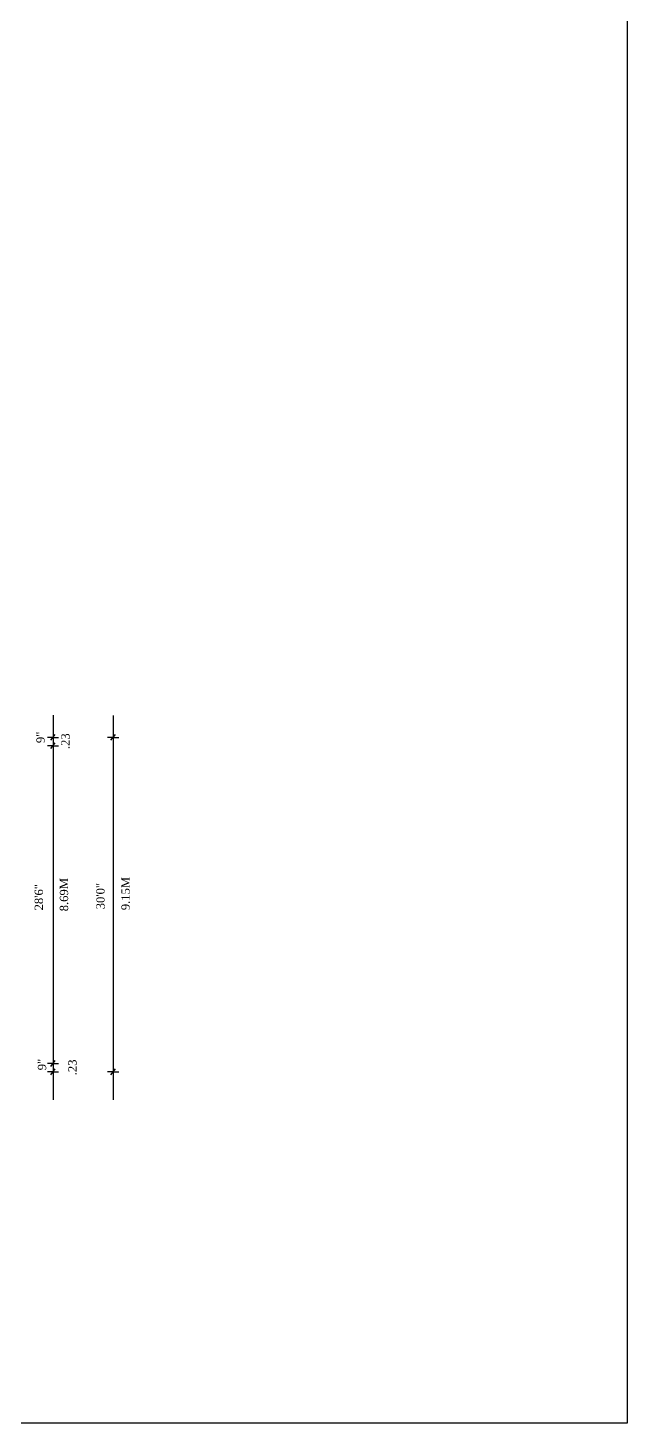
# Model space of a CAD drawing. Header units: metres. Extents: x -4258 to 185371, y -3317 to 113.
# Drawn here: x 4825.82 to 4842.24, y -643.11 to -604.87 of the extents above; entities that cross this region are included whole.
import ezdxf

# ---------------------------------------------------------------- set-up
doc = ezdxf.new("R2010")
doc.units = ezdxf.units.M
doc.header["$LTSCALE"] = 0.5
doc.header["$MEASUREMENT"] = 0
doc.styles.get("Standard").update_dxf_attribs({"font": 'times.ttf'})

msp = doc.modelspace()

# ---------------------------------------------------------------- linework, layer by layer
at = {"color": 0, "linetype": 'ByBlock'}
for p, q in [((4826.50557, -623.70057), (4826.50557, -634.24652)), ((4828.15435, -623.71519), (4828.15435, -634.24652))]:
    msp.add_line(p, q, dxfattribs=at)
at = {"color": 0}
for p, q in [((4826.50474, -624.31154), (4826.35224, -624.31154)), ((4826.44285, -624.3905), (4826.56829, -624.23047)), ((4826.50474, -624.31154), (4826.65724, -624.31154)), ((4828.15353, -624.31154), (4828.00103, -624.31154)), ((4828.09163, -624.3905), (4828.21707, -624.23047)), ((4828.15353, -624.31154), (4828.30603, -624.31154)), ((4826.50474, -624.54041), (4826.35224, -624.54041)), ((4826.44285, -624.61937), (4826.56829, -624.45934)), ((4826.50474, -624.54041), (4826.65724, -624.54041)), ((4826.44367, -633.33047), (4826.56911, -633.17044)), ((4826.50557, -633.25151), (4826.35307, -633.25151)), ((4826.50557, -633.48026), (4826.35307, -633.48026)), ((4826.44367, -633.55922), (4826.56911, -633.39919)), ((4826.50557, -633.25151), (4826.65807, -633.25151)), ((4826.50557, -633.48026), (4826.65807, -633.48026)), ((4828.15435, -633.48026), (4828.00185, -633.48026)), ((4828.09246, -633.55922), (4828.2179, -633.39919)), ((4828.15435, -633.48026), (4828.30685, -633.48026))]:
    msp.add_line(p, q, dxfattribs=at)
at = {"color": 0, "linetype": 'ByBlock'}
msp.add_lwpolyline([(4768.01488, -525.08178), (4842.244, -525.08178), (4842.244, -643.10505), (4768.01488, -643.10505)], close=True, dxfattribs=at)

# ---------------------------------------------------------------- texts
at = {"color": 0, "char_height": 0.22875, "width": 4.1329568, "attachment_point": 1, "rotation": 90}
for s, insert in [('\\A1;9"', (4826.05073, -624.46941)), ('\\A1;.23', (4826.73184, -624.63367)), ('\\A1;8.69M', (4826.69155, -629.07984)), ('\\A1;9.15M', (4828.38001, -629.04907)), ('\\A1;28\'6"', (4826.00307, -629.05455)), ('\\A1;30\'0"', (4827.69153, -629.02378)), ('\\A1;9"', (4826.08959, -633.43583)), ('\\A1;.23', (4826.92171, -633.57235))]:
    msp.add_mtext(s, dxfattribs=dict(at, insert=insert))

doc.saveas('drawing.dxf')
